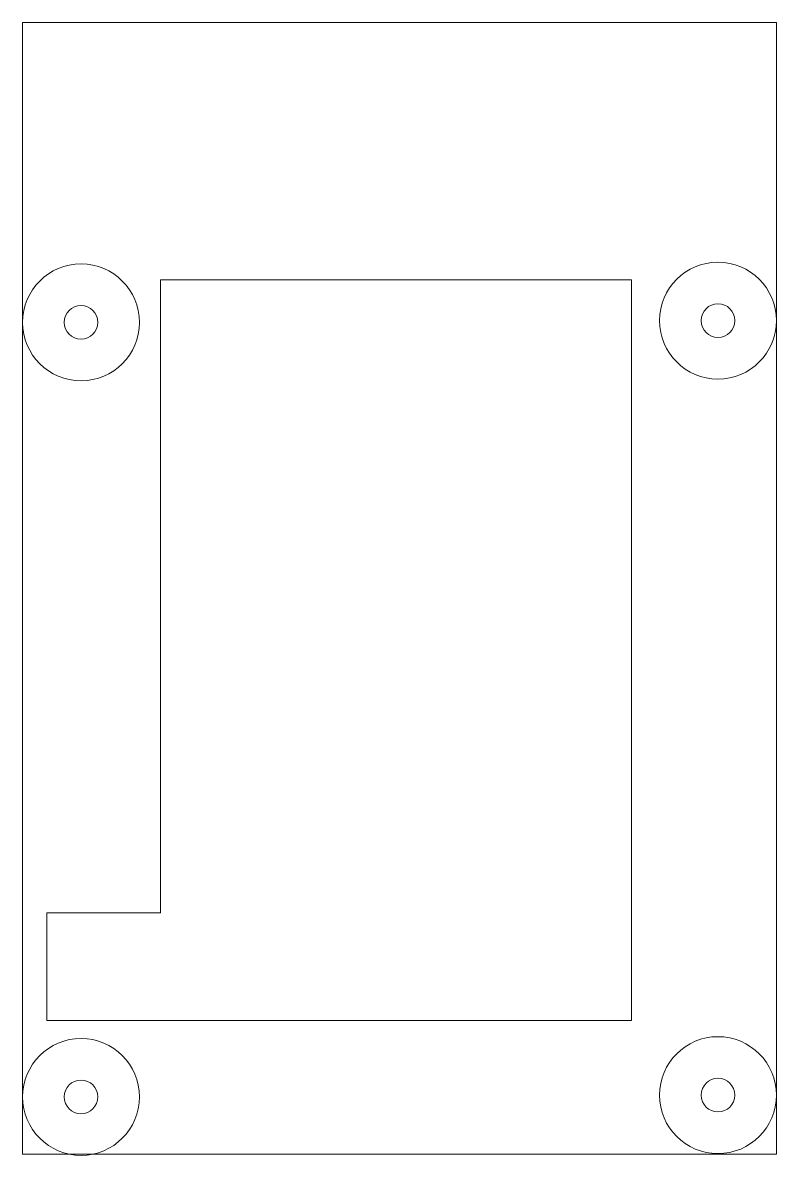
# Model space of a CAD drawing. Header units: millimetres. Extents: x -311 to 860, y 23 to 723.
# Drawn here: x 296.1 to 352.1, y 370.3 to 454.4 of the extents above; entities that cross this region are included whole.
import ezdxf

# ---------------------------------------------------------------- set-up
doc = ezdxf.new("R2010")
doc.units = ezdxf.units.MM
doc.header["$MEASUREMENT"] = 0
doc.layers.add('Capa 1', color=7, linetype='Continuous')

msp = doc.modelspace()

# ---------------------------------------------------------------- linework, layer by layer
at = {"layer": 'Capa 1', "color": 250, "lineweight": 5}
for points, knots in [([(352.05, 370.3891), (352.05, 370.3891), (296.05, 370.3891), (296.05, 370.3891), (296.05, 370.3891), (296.05, 370.3891), (296.05, 454.3891), (296.05, 454.3891), (296.05, 454.3891), (296.05, 454.3891), (352.05, 454.3891), (352.05, 454.3891), (352.05, 454.3891), (352.05, 454.3891), (352.05, 370.3891), (352.05, 370.3891)], [0, 0, 0, 0, 0.25, 0.25, 0.25, 0.25, 0.5, 0.5, 0.5, 0.5, 0.75, 0.75, 0.75, 0.75, 1, 1, 1, 1]), ([(296.05, 432.1391), (296.05, 434.5353), (297.9931, 436.4783), (300.3892, 436.4783), (300.3892, 436.4783), (302.7852, 436.4783), (304.7283, 434.5353), (304.7283, 432.1391), (304.7283, 432.1391), (304.7283, 429.7431), (302.7852, 427.8), (300.3892, 427.8), (300.3892, 427.8), (297.9931, 427.8), (296.05, 429.7431), (296.05, 432.1391)], [0, 0, 0, 0, 0.25, 0.25, 0.25, 0.25, 0.5, 0.5, 0.5, 0.5, 0.75, 0.75, 0.75, 0.75, 1, 1, 1, 1]), ([(343.3717, 432.2691), (343.3717, 434.6653), (345.3148, 436.6083), (347.7109, 436.6083), (347.7109, 436.6083), (350.1069, 436.6083), (352.05, 434.6653), (352.05, 432.2691), (352.05, 432.2691), (352.05, 429.8731), (350.1069, 427.93), (347.7109, 427.93), (347.7109, 427.93), (345.3148, 427.93), (343.3717, 429.8731), (343.3717, 432.2691)], [0, 0, 0, 0, 0.25, 0.25, 0.25, 0.25, 0.5, 0.5, 0.5, 0.5, 0.75, 0.75, 0.75, 0.75, 1, 1, 1, 1]), ([(306.2992, 388.3), (306.2992, 388.3), (306.2992, 435.3), (306.2992, 435.3), (306.2992, 435.3), (306.2992, 435.3), (341.2992, 435.3), (341.2992, 435.3), (341.2992, 435.3), (341.2992, 435.3), (341.2992, 380.3), (341.2992, 380.3), (341.2992, 380.3), (341.2992, 380.3), (306.2992, 380.3), (306.2992, 380.3), (306.2992, 380.3), (306.2992, 380.3), (297.8492, 380.3), (297.8492, 380.3), (297.8492, 380.3), (297.8492, 380.3), (297.8492, 388.3), (297.8492, 388.3), (297.8492, 388.3), (297.8492, 388.3), (306.2992, 388.3), (306.2992, 388.3)], [0, 0, 0, 0, 0.1428571, 0.1428571, 0.1428571, 0.1428571, 0.2857143, 0.2857143, 0.2857143, 0.2857143, 0.4285714, 0.4285714, 0.4285714, 0.4285714, 0.5714286, 0.5714286, 0.5714286, 0.5714286, 0.7142857, 0.7142857, 0.7142857, 0.7142857, 0.8571429, 0.8571429, 0.8571429, 0.8571429, 1, 1, 1, 1]), ([(299.1392, 432.1391), (299.1392, 432.8293), (299.6989, 433.3891), (300.3892, 433.3891), (300.3892, 433.3891), (301.0795, 433.3891), (301.6392, 432.8293), (301.6392, 432.1391), (301.6392, 432.1391), (301.6392, 431.4489), (301.0795, 430.8891), (300.3892, 430.8891), (300.3892, 430.8891), (299.6989, 430.8891), (299.1392, 431.4489), (299.1392, 432.1391)], [0, 0, 0, 0, 0.25, 0.25, 0.25, 0.25, 0.5, 0.5, 0.5, 0.5, 0.75, 0.75, 0.75, 0.75, 1, 1, 1, 1]), ([(346.4609, 432.2691), (346.4609, 432.9593), (347.0206, 433.5191), (347.7109, 433.5191), (347.7109, 433.5191), (348.4012, 433.5191), (348.9609, 432.9593), (348.9609, 432.2691), (348.9609, 432.2691), (348.9609, 431.5789), (348.4012, 431.0191), (347.7109, 431.0191), (347.7109, 431.0191), (347.0206, 431.0191), (346.4609, 431.5789), (346.4609, 432.2691)], [0, 0, 0, 0, 0.25, 0.25, 0.25, 0.25, 0.5, 0.5, 0.5, 0.5, 0.75, 0.75, 0.75, 0.75, 1, 1, 1, 1]), ([(296.05, 374.6391), (296.05, 377.0353), (297.9931, 378.9783), (300.3892, 378.9783), (300.3892, 378.9783), (302.7852, 378.9783), (304.7283, 377.0353), (304.7283, 374.6391), (304.7283, 374.6391), (304.7283, 372.2431), (302.7852, 370.3), (300.3892, 370.3), (300.3892, 370.3), (297.9931, 370.3), (296.05, 372.2431), (296.05, 374.6391)], [0, 0, 0, 0, 0.25, 0.25, 0.25, 0.25, 0.5, 0.5, 0.5, 0.5, 0.75, 0.75, 0.75, 0.75, 1, 1, 1, 1]), ([(343.3717, 374.7691), (343.3717, 377.1653), (345.3148, 379.1083), (347.7109, 379.1083), (347.7109, 379.1083), (350.1069, 379.1083), (352.05, 377.1653), (352.05, 374.7691), (352.05, 374.7691), (352.05, 372.3731), (350.1069, 370.43), (347.7109, 370.43), (347.7109, 370.43), (345.3148, 370.43), (343.3717, 372.3731), (343.3717, 374.7691)], [0, 0, 0, 0, 0.25, 0.25, 0.25, 0.25, 0.5, 0.5, 0.5, 0.5, 0.75, 0.75, 0.75, 0.75, 1, 1, 1, 1]), ([(299.1392, 374.6391), (299.1392, 375.3293), (299.6989, 375.8891), (300.3892, 375.8891), (300.3892, 375.8891), (301.0795, 375.8891), (301.6392, 375.3293), (301.6392, 374.6391), (301.6392, 374.6391), (301.6392, 373.9489), (301.0795, 373.3891), (300.3892, 373.3891), (300.3892, 373.3891), (299.6989, 373.3891), (299.1392, 373.9489), (299.1392, 374.6391)], [0, 0, 0, 0, 0.25, 0.25, 0.25, 0.25, 0.5, 0.5, 0.5, 0.5, 0.75, 0.75, 0.75, 0.75, 1, 1, 1, 1]), ([(346.4609, 374.7691), (346.4609, 375.4593), (347.0206, 376.0191), (347.7109, 376.0191), (347.7109, 376.0191), (348.4012, 376.0191), (348.9609, 375.4593), (348.9609, 374.7691), (348.9609, 374.7691), (348.9609, 374.0789), (348.4012, 373.5191), (347.7109, 373.5191), (347.7109, 373.5191), (347.0206, 373.5191), (346.4609, 374.0789), (346.4609, 374.7691)], [0, 0, 0, 0, 0.25, 0.25, 0.25, 0.25, 0.5, 0.5, 0.5, 0.5, 0.75, 0.75, 0.75, 0.75, 1, 1, 1, 1])]:
    msp.add_open_spline(points, degree=3, knots=knots, dxfattribs=at)

doc.saveas('drawing.dxf')
